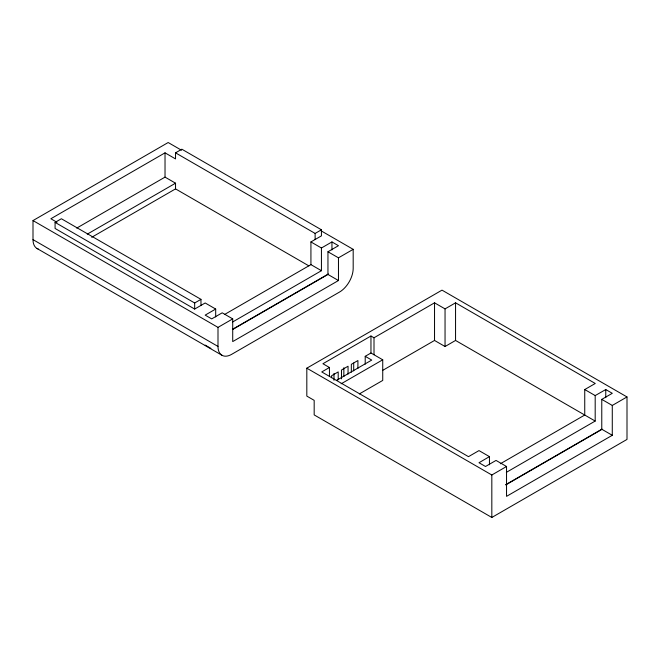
<?xml version="1.0" encoding="UTF-8"?>
<svg xmlns="http://www.w3.org/2000/svg" width="660" height="660" viewBox="0 0 660 660"><rect width="100%" height="100%" fill="white"/><g stroke="black" fill="none" stroke-linecap="round" stroke-linejoin="round"><path stroke-width="0.99" d="M329.447 376.497L329.447 367.496L321.75 371.943L468.484 456.662L478.995 450.598L489.448 456.629L478.995 462.734L485.512 466.496L496.031 460.424L506.542 466.496L506.542 496.353L612.282 435.303L612.282 405.446L627 396.949L627 439.428L491.824 517.473L314.176 414.909L314.176 400.348L306.817 396.099L306.817 368.181L442.002 290.136L627 396.949M38.346 249.059A19.322 11.154 -60 0 1 33 239.629L33 220.572L168.176 142.527L181.517 150.232M224.73 314.391L310.926 264.627L310.926 241.931L321.436 235.859L321.436 229.796L181.838 149.201L175.535 152.839L175.535 158.911L165.025 152.839L50.869 218.749L56.999 222.288M215.688 316.948L215.688 309.053L205.177 302.981L194.667 309.053L55.077 228.459L55.077 222.387L61.38 218.749L200.97 299.343L200.97 305.407M76.733 228.096L165.025 177.119L175.535 183.183L175.535 188.892L308.905 265.889M87.244 234.16L175.535 183.183M91.707 237.295L175.535 188.892M55.077 222.387L194.667 302.981L200.97 299.343M175.535 152.839L315.125 233.434L321.436 229.796M215.688 309.053L205.177 315.117L211.695 318.887L222.205 312.815L232.716 318.887L232.716 341.583L338.464 280.533L338.464 257.829L353.183 249.34L353.183 268.389A19.322 11.154 -60 0 1 339.512 292.058L231.668 354.329A19.322 11.154 -60 0 1 217.998 346.434L33 239.629M310.926 241.931L321.436 248.003L331.947 241.931L338.464 245.693L327.954 251.765L327.954 274.461L232.873 329.356M33 220.572L217.998 327.376L232.716 318.887M232.576 322.006L321.436 270.699L321.436 248.003M232.856 329.125L328.375 273.974M500.329 463.774L584.743 415.033L584.743 389.548L595.254 383.476L455.557 302.825L445.046 308.888L434.536 302.825L374.005 337.772L370.961 336.006L322.93 363.734L329.447 367.496M365.211 364.18L365.211 356.317L370.961 353.001L382.734 359.799L382.734 380.432L359.37 393.921M336.493 380.424L371.728 360.079L365.211 356.317M341.154 383.798L382.734 359.799M382.907 370.252L434.536 340.453L445.046 346.516L455.557 340.453L595.188 421.063L595.188 395.579L584.743 389.548M505.799 484.646L601.771 429.231L601.771 399.374L612.282 393.31L605.764 389.548L595.188 395.579M306.817 368.181L491.824 474.994L506.542 466.496M506.327 472.37L595.188 421.063M505.783 484.894L602.192 429.231M321.156 230.851L353.183 249.34M601.771 399.374L612.282 405.446M327.954 251.765L338.464 257.829M601.771 429.231L612.282 435.303M310.926 264.627L321.436 270.699M327.954 274.461L338.464 280.533M205.177 345.097L210.878 348.389M37.001 248.474L222.007 355.286M605.764 389.548L605.764 397.683M491.824 474.994L491.824 517.473M489.448 456.629L489.448 464.78M455.557 302.825L455.557 340.453M445.046 308.888L445.046 346.516M434.536 302.825L434.536 340.453M374.005 337.772L374.005 354.758M370.961 336.006L370.961 353.001M357.91 368.395L357.91 360.533L351.334 364.328L351.334 372.19M353.702 363.025L353.702 370.879M348.051 374.088L348.051 366.226L341.484 370.021L341.484 378.865M343.852 367.727L343.852 376.571M338.2 379.772L338.2 371.918L331.625 375.705L331.625 377.677M333.993 373.42L333.993 380.292M331.947 241.931L331.947 249.925M315.125 233.434L315.125 239.506M217.998 327.376L217.998 346.434M194.667 302.981L194.667 309.053M165.025 152.839L165.025 177.119"/></g></svg>
